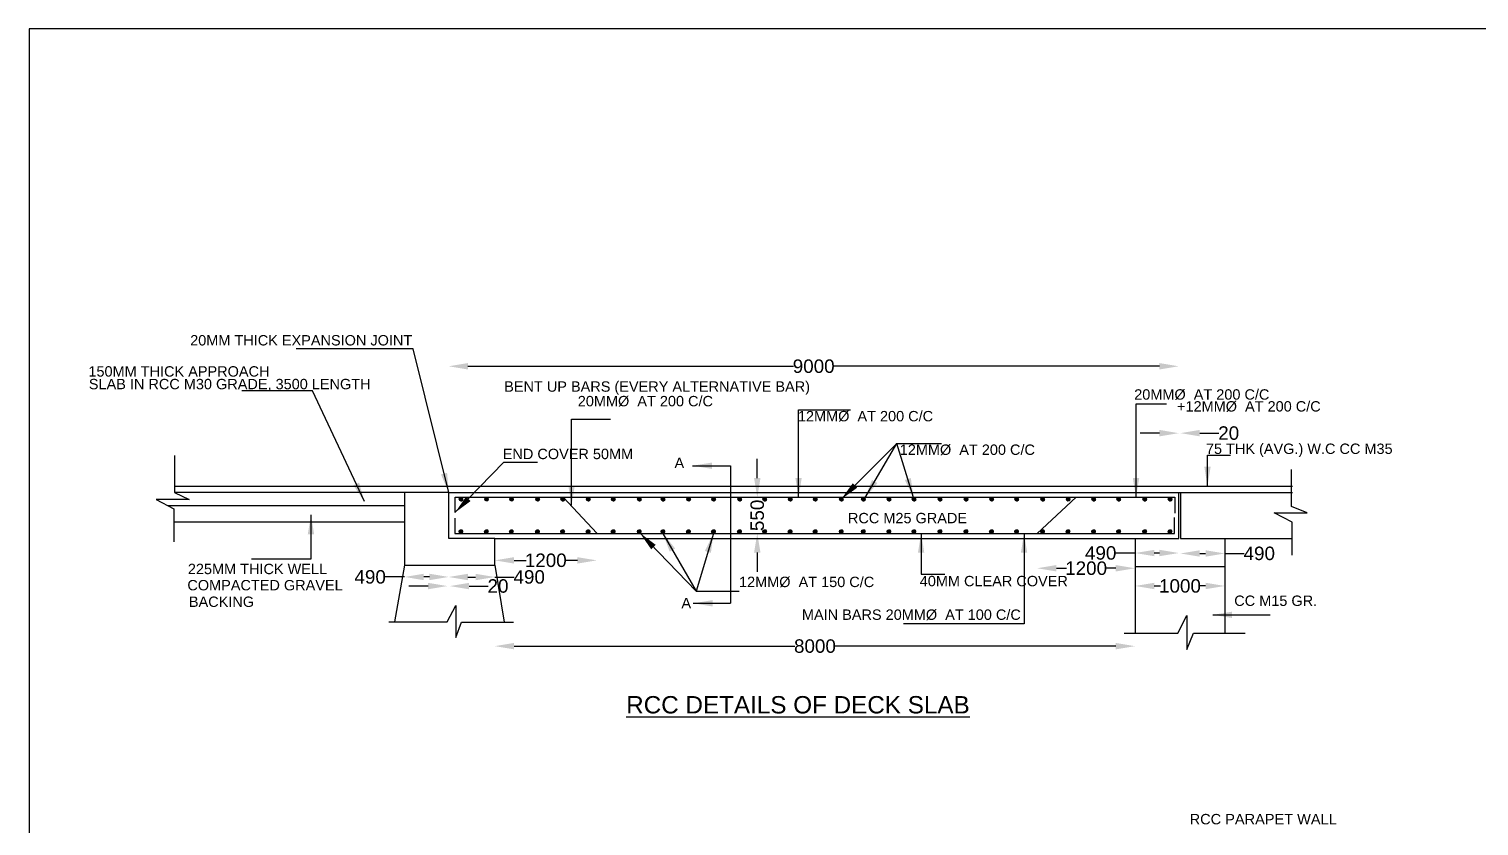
# Model space of a CAD drawing. Header units: millimetres. Extents: x 97246 to 109276, y -166310 to 12465.
# Drawn here: x 97246 to 104781, y 8323 to 12465 of the extents above; entities that cross this region are included whole.
import ezdxf

# ---------------------------------------------------------------- set-up
doc = ezdxf.new("R2010")
doc.units = ezdxf.units.MM
doc.header["$MEASUREMENT"] = 0
doc.layers.add('DRAWING', color=7, linetype='Continuous')
doc.layers.add('TEXT', color=7, linetype='Continuous')
doc.styles.get("Standard").update_dxf_attribs({"font": 'arial.ttf'})
doc.dimstyles.get("Standard").update_dxf_attribs({"dimtxt": 70, "dimasz": 100, "dimexe": 0.18, "dimexo": 0.0625, "dimgap": 0.09, "dimtad": 0, "dimdec": 0, "dimzin": 0, "dimdsep": 46, "dimtxsty": 'Standard', "dimcen": 0.09, "dimse1": 1, "dimse2": 1, "dimadec": 0, "dimazin": 0, "dimtfac": 1, "dimtdec": 0, "dimtofl": 0, "dimtmove": 0, "dimatfit": 3, "dimfxl": 1, "dimtolj": 1, "dimtzin": 0, "dimarcsym": 0})

# ---------------------------------------------------------------- blocks, each defined once
blk = doc.blocks.new('*D6')
at = {"layer": 'Defpoints', "color": 0, "transparency": 16777216}
for p in [(99197.4, 9816.4), (99426.7, 9816.4), (99197.4, 9617.4)]:
    blk.add_point(p, dxfattribs=at)
at = {"layer": 'DRAWING', "color": 0, "lineweight": -2, "transparency": 16777216}
for p, q in [((99197.4, 9617.4), (99097.4, 9617.4)), ((99326.7, 9617.4), (99297.4, 9617.4))]:
    blk.add_line(p, q, dxfattribs=at)
at = {"layer": 'DRAWING', "color": 0, "transparency": 16777216}
for points in [[(99297.4, 9634), (99297.4, 9600.7), (99197.4, 9617.4)], [(99326.7, 9634), (99326.7, 9600.7), (99426.7, 9617.4)]]:
    blk.add_solid(points, dxfattribs=at)
at = {"layer": 'DRAWING', "color": 0, "transparency": 16777216, "insert": (99018.7, 9617.4), "char_height": 70, "attachment_point": 5}
blk.add_mtext('\\A1;490', dxfattribs=at)
blk = doc.blocks.new('*D7')
at = {"layer": 'Defpoints', "color": 0, "transparency": 16777216}
for p in [(99426.7, 9816.4), (99666.4, 9816.4), (99666.4, 9617.1)]:
    blk.add_point(p, dxfattribs=at)
at = {"layer": 'DRAWING', "color": 0, "lineweight": -2, "transparency": 16777216}
for p, q in [((99526.7, 9617.1), (99566.4, 9617.1)), ((99666.4, 9617.1), (99766.4, 9617.1))]:
    blk.add_line(p, q, dxfattribs=at)
at = {"layer": 'DRAWING', "color": 0, "transparency": 16777216}
for points in [[(99526.7, 9633.8), (99526.7, 9600.4), (99426.7, 9617.1)], [(99566.4, 9633.8), (99566.4, 9600.4), (99666.4, 9617.1)]]:
    blk.add_solid(points, dxfattribs=at)
at = {"layer": 'DRAWING', "color": 0, "transparency": 16777216, "insert": (99845.1, 9617.1), "char_height": 70, "attachment_point": 5}
blk.add_mtext('\\A1;490', dxfattribs=at)
blk = doc.blocks.new('*D5')
at = {"layer": 'Defpoints', "color": 0, "transparency": 16777216}
for p in [(99420.1, 9598.4), (99432.4, 9596.5), (99432.4, 9570)]:
    blk.add_point(p, dxfattribs=at)
at = {"layer": 'DRAWING', "color": 0, "lineweight": -2, "transparency": 16777216}
for p, q in [((99320.1, 9570), (99220.1, 9570)), ((99532.4, 9570), (99632.4, 9570))]:
    blk.add_line(p, q, dxfattribs=at)
at = {"layer": 'DRAWING', "color": 0, "transparency": 16777216}
for points in [[(99320.1, 9586.7), (99320.1, 9553.4), (99420.1, 9570)], [(99532.4, 9586.7), (99532.4, 9553.4), (99432.4, 9570)]]:
    blk.add_solid(points, dxfattribs=at)
at = {"layer": 'DRAWING', "color": 0, "transparency": 16777216, "insert": (99683.1, 9570), "char_height": 70, "attachment_point": 5}
blk.add_mtext('\\A1;20', dxfattribs=at)
blk = doc.blocks.new('*D8')
at = {"layer": 'Defpoints', "color": 0, "transparency": 16777216}
for p in [(100195.8, 9844.6), (99666.4, 9679.3), (100195.8, 9703.6)]:
    blk.add_point(p, dxfattribs=at)
at = {"layer": 'DRAWING', "color": 0, "lineweight": -2, "transparency": 16777216}
for p, q in [((99766.4, 9703.6), (99829.9, 9703.6)), ((100095.8, 9703.6), (100032.3, 9703.6))]:
    blk.add_line(p, q, dxfattribs=at)
at = {"layer": 'DRAWING', "color": 0, "transparency": 16777216}
for points in [[(99766.4, 9720.2), (99766.4, 9686.9), (99666.4, 9703.6)], [(100095.8, 9720.2), (100095.8, 9686.9), (100195.8, 9703.6)]]:
    blk.add_solid(points, dxfattribs=at)
at = {"layer": 'DRAWING', "color": 0, "transparency": 16777216, "insert": (99931.1, 9703.6), "char_height": 70, "attachment_point": 5}
blk.add_mtext('\\A1;1200', dxfattribs=at)
blk = doc.blocks.new('*D9')
at = {"layer": 'Defpoints', "color": 0, "transparency": 16777216}
for p in [(101030.3, 10031.1), (101030.3, 10031.1), (101030.3, 9843.6)]:
    blk.add_point(p, dxfattribs=at)
at = {"layer": 'DRAWING', "color": 0, "lineweight": -2, "transparency": 16777216}
for p, q in [((101030.3, 10131.1), (101030.3, 10231.1)), ((101030.3, 9743.6), (101030.3, 9643.6))]:
    blk.add_line(p, q, dxfattribs=at)
at = {"layer": 'DRAWING', "color": 0, "transparency": 16777216}
for points in [[(101013.6, 10131.1), (101047, 10131.1), (101030.3, 10031.1)], [(101013.6, 9743.6), (101047, 9743.6), (101030.3, 9843.6)]]:
    blk.add_solid(points, dxfattribs=at)
at = {"layer": 'DRAWING', "color": 0, "transparency": 16777216, "insert": (101030.3, 9937.3), "char_height": 70, "attachment_point": 5, "rotation": 90}
blk.add_mtext('\\A1;550', dxfattribs=at)
blk = doc.blocks.new('*D10')
at = {"layer": 'Defpoints', "color": 0, "transparency": 16777216}
for p in [(102993.3, 9816.4), (103220.1, 9816.4), (102993.3, 9741.7)]:
    blk.add_point(p, dxfattribs=at)
at = {"layer": 'DRAWING', "color": 0, "lineweight": -2, "transparency": 16777216}
for p, q in [((102993.3, 9741.7), (102893.3, 9741.7)), ((103120.1, 9741.7), (103093.3, 9741.7))]:
    blk.add_line(p, q, dxfattribs=at)
at = {"layer": 'DRAWING', "color": 0, "transparency": 16777216}
for points in [[(103093.3, 9758.4), (103093.3, 9725.1), (102993.3, 9741.7)], [(103120.1, 9758.4), (103120.1, 9725.1), (103220.1, 9741.7)]]:
    blk.add_solid(points, dxfattribs=at)
at = {"layer": 'DRAWING', "color": 0, "transparency": 16777216, "insert": (102814.6, 9741.7), "char_height": 70, "attachment_point": 5}
blk.add_mtext('\\A1;490', dxfattribs=at)
blk = doc.blocks.new('*D11')
at = {"layer": 'Defpoints', "color": 0, "transparency": 16777216}
for p in [(103229.2, 9816.4), (103460.1, 9816.4), (103460.1, 9739.5)]:
    blk.add_point(p, dxfattribs=at)
at = {"layer": 'DRAWING', "color": 0, "lineweight": -2, "transparency": 16777216}
for p, q in [((103329.2, 9739.5), (103360.1, 9739.5)), ((103460.1, 9739.5), (103560.1, 9739.5))]:
    blk.add_line(p, q, dxfattribs=at)
at = {"layer": 'DRAWING', "color": 0, "transparency": 16777216}
for points in [[(103329.2, 9756.1), (103329.2, 9722.8), (103229.2, 9739.5)], [(103360.1, 9756.1), (103360.1, 9722.8), (103460.1, 9739.5)]]:
    blk.add_solid(points, dxfattribs=at)
at = {"layer": 'DRAWING', "color": 0, "transparency": 16777216, "insert": (103638.8, 9739.5), "char_height": 70, "attachment_point": 5}
blk.add_mtext('\\A1;490', dxfattribs=at)
blk = doc.blocks.new('*D12')
at = {"layer": 'Defpoints', "color": 0, "transparency": 16777216}
for p in [(103220.1, 10399), (103229.2, 10399), (103229.2, 10364.6)]:
    blk.add_point(p, dxfattribs=at)
at = {"layer": 'DRAWING', "color": 0, "lineweight": -2, "transparency": 16777216}
for p, q in [((103120.1, 10364.6), (103020.1, 10364.6)), ((103329.2, 10364.6), (103429.2, 10364.6))]:
    blk.add_line(p, q, dxfattribs=at)
at = {"layer": 'DRAWING', "color": 0, "transparency": 16777216}
for points in [[(103120.1, 10381.3), (103120.1, 10347.9), (103220.1, 10364.6)], [(103329.2, 10381.3), (103329.2, 10347.9), (103229.2, 10364.6)]]:
    blk.add_solid(points, dxfattribs=at)
at = {"layer": 'DRAWING', "color": 0, "transparency": 16777216, "insert": (103479.9, 10364.6), "char_height": 70, "attachment_point": 5}
blk.add_mtext('\\A1;20', dxfattribs=at)
blk = doc.blocks.new('*D13')
at = {"layer": 'Defpoints', "color": 0, "transparency": 16777216}
for p in [(102993.3, 9571), (103460.1, 9570.5), (103460.1, 9570.5)]:
    blk.add_point(p, dxfattribs=at)
at = {"layer": 'DRAWING', "color": 0, "lineweight": -2, "transparency": 16777216}
for p, q in [((103093.3, 9570.5), (103125.5, 9570.5)), ((103360.1, 9570.5), (103327.9, 9570.5))]:
    blk.add_line(p, q, dxfattribs=at)
at = {"layer": 'DRAWING', "color": 0, "transparency": 16777216}
for points in [[(103093.3, 9587.1), (103093.3, 9553.8), (102993.3, 9570.5)], [(103360.1, 9587.1), (103360.1, 9553.8), (103460.1, 9570.5)]]:
    blk.add_solid(points, dxfattribs=at)
at = {"layer": 'DRAWING', "color": 0, "transparency": 16777216, "insert": (103226.7, 9570.5), "char_height": 70, "attachment_point": 5}
blk.add_mtext('\\A1;1000', dxfattribs=at)
blk = doc.blocks.new('*D14')
at = {"layer": 'Defpoints', "color": 0, "transparency": 16777216}
for p in [(99666.4, 9679.3), (102993.3, 9364.5), (99666.4, 9257.8)]:
    blk.add_point(p, dxfattribs=at)
at = {"layer": 'DRAWING', "color": 0, "lineweight": -2, "transparency": 16777216}
for p, q in [((99766.4, 9257.8), (101225.3, 9257.8)), ((102893.3, 9257.8), (101434.4, 9257.8))]:
    blk.add_line(p, q, dxfattribs=at)
at = {"layer": 'DRAWING', "color": 0, "transparency": 16777216}
for points in [[(99766.4, 9274.5), (99766.4, 9241.2), (99666.4, 9257.8)], [(102893.3, 9274.5), (102893.3, 9241.2), (102993.3, 9257.8)]]:
    blk.add_solid(points, dxfattribs=at)
at = {"layer": 'DRAWING', "color": 0, "transparency": 16777216, "insert": (101329.9, 9257.8), "char_height": 70, "attachment_point": 5}
blk.add_mtext('\\A1;8000', dxfattribs=at)
blk = doc.blocks.new('*D15')
at = {"layer": 'Defpoints', "color": 0, "lineweight": -2, "transparency": 16777216}
for p, q in [((99526.7, 10712.1), (101218.9, 10712.1)), ((103120.1, 10712.1), (101427.9, 10712.1))]:
    blk.add_line(p, q, dxfattribs=at)
at = {"layer": 'Defpoints', "color": 0, "transparency": 16777216}
for p in [(103220.1, 10712.1), (99426.7, 10056.9), (103220.1, 10056.9)]:
    blk.add_point(p, dxfattribs=at)
for points in [[(99526.7, 10728.8), (99526.7, 10695.5), (99426.7, 10712.1)], [(103120.1, 10728.8), (103120.1, 10695.5), (103220.1, 10712.1)]]:
    blk.add_solid(points, dxfattribs=at)
at = {"layer": 'Defpoints', "color": 0, "transparency": 16777216, "insert": (101323.4, 10712.1), "char_height": 70, "attachment_point": 5}
blk.add_mtext('\\A1;9000', dxfattribs=at)
blk = doc.blocks.new('*D16')
at = {"layer": 'Defpoints', "color": 0, "transparency": 16777216}
for p in [(102484.6, 9843.6), (102993.3, 9816.4), (102993.3, 9662.5)]:
    blk.add_point(p, dxfattribs=at)
at = {"layer": 'DRAWING', "color": 0, "lineweight": -2, "transparency": 16777216}
for p, q in [((102584.6, 9662.5), (102637.8, 9662.5)), ((102893.3, 9662.5), (102840.2, 9662.5))]:
    blk.add_line(p, q, dxfattribs=at)
at = {"layer": 'DRAWING', "color": 0, "transparency": 16777216}
for points in [[(102584.6, 9679.2), (102584.6, 9645.9), (102484.6, 9662.5)], [(102893.3, 9679.2), (102893.3, 9645.9), (102993.3, 9662.5)]]:
    blk.add_solid(points, dxfattribs=at)
at = {"layer": 'DRAWING', "color": 0, "transparency": 16777216, "insert": (102739, 9662.5), "char_height": 70, "attachment_point": 5}
blk.add_mtext('\\A1;1200', dxfattribs=at)

msp = doc.modelspace()

# ---------------------------------------------------------------- hatches: boundary and pattern name
at = {"layer": 'DRAWING'}
h = msp.add_hatch(dxfattribs=at)
h.set_pattern_fill('ANSI31', color=256, scale=0.897931, style=0)
h.set_pattern_definition([(45, (51644.14405, 484.46977), (-0.07936660252, 0.07936660252), [])])
h.paths.add_polyline_path([(99499.9, 10021.7, 0.409166), (99490.7, 10031.1), (99490.4, 10031.1, 0.409166), (99481.2, 10021.7, 1)])
h = msp.add_hatch(dxfattribs=at)
h.set_pattern_fill('ANSI31', color=256, scale=0.897931, style=0)
h.set_pattern_definition([(45, (51776.85412, 484.46977), (-0.07936660252, 0.07936660252), [])])
h.paths.add_polyline_path([(99632.7, 10021.7, 0.409166), (99623.4, 10031.1), (99623.1, 10031.1, 0.409166), (99613.9, 10021.7, 1)])
h = msp.add_hatch(dxfattribs=at)
h.set_pattern_fill('ANSI31', color=256, scale=0.897931, style=0)
h.set_pattern_definition([(45, (51906.89095, 484.46977), (-0.07936660252, 0.07936660252), [])])
h.paths.add_polyline_path([(99762.7, 10021.7, 0.409166), (99753.5, 10031.1), (99753.2, 10031.1, 0.409166), (99744, 10021.7, 1)])
h = msp.add_hatch(dxfattribs=at)
h.set_pattern_fill('ANSI31', color=256, scale=0.897931, style=0)
h.set_pattern_definition([(45, (52042.20103, 484.46977), (-0.07936660252, 0.07936660252), [])])
h.paths.add_polyline_path([(99898, 10021.7, 0.409166), (99888.8, 10031.1), (99888.5, 10031.1, 0.409166), (99879.3, 10021.7, 1)])
h = msp.add_hatch(dxfattribs=at)
h.set_pattern_fill('ANSI31', color=256, scale=0.897931, style=0)
h.set_pattern_definition([(45, (52172.77302, 484.46977), (-0.07936660252, 0.07936660252), [])])
h.paths.add_polyline_path([(100028.6, 10021.7, 0.409166), (100019.4, 10031.1), (100019, 10031.1, 0.409166), (100009.8, 10021.7, 1)])
h = msp.add_hatch(dxfattribs=at)
h.set_pattern_fill('ANSI31', color=256, scale=0.897931, style=0)
h.set_pattern_definition([(45, (52305.48309, 484.46977), (-0.07936660252, 0.07936660252), [])])
h.paths.add_polyline_path([(100161.3, 10021.7, 0.409166), (100152.1, 10031.1), (100151.8, 10031.1, 0.409166), (100142.5, 10021.7, 1)])
h = msp.add_hatch(dxfattribs=at)
h.set_pattern_fill('ANSI31', color=256, scale=0.897931, style=0)
h.set_pattern_definition([(45, (52435.51992, 484.46977), (-0.07936660252, 0.07936660252), [])])
h.paths.add_polyline_path([(100291.3, 10021.7, 0.409166), (100282.1, 10031.1), (100281.8, 10031.1, 0.409166), (100272.6, 10021.7, 1)])
h = msp.add_hatch(dxfattribs=at)
h.set_pattern_fill('ANSI31', color=256, scale=0.897931, style=0)
h.set_pattern_definition([(45, (52570.83, 484.46977), (-0.07936660252, 0.07936660252), [])])
h.paths.add_polyline_path([(100426.6, 10021.7, 0.409166), (100417.4, 10031.1), (100417.1, 10031.1, 0.409166), (100407.9, 10021.7, 1)])
h = msp.add_hatch(dxfattribs=at)
h.set_pattern_fill('ANSI31', color=256, scale=0.897931, style=0)
h.set_pattern_definition([(45, (52693.9931, 484.46977), (-0.07936660252, 0.07936660252), [])])
h.paths.add_polyline_path([(100549.8, 10021.7, 0.409166), (100540.6, 10031.1), (100540.3, 10031.1, 0.409166), (100531.1, 10021.7, 1)])
h = msp.add_hatch(dxfattribs=at)
h.set_pattern_fill('ANSI31', color=256, scale=0.897931, style=0)
h.set_pattern_definition([(45, (52826.70317, 484.46977), (-0.07936660252, 0.07936660252), [])])
h.paths.add_polyline_path([(100682.5, 10021.7, 0.409166), (100673.3, 10031.1), (100673, 10031.1, 0.409166), (100663.8, 10021.7, 1)])
h = msp.add_hatch(dxfattribs=at)
h.set_pattern_fill('ANSI31', color=256, scale=0.897931, style=0)
h.set_pattern_definition([(45, (52956.74, 484.46977), (-0.07936660252, 0.07936660252), [])])
h.paths.add_polyline_path([(100812.5, 10021.7, 0.409166), (100803.3, 10031.1), (100803, 10031.1, 0.409166), (100793.8, 10021.7, 1)])
h = msp.add_hatch(dxfattribs=at)
h.set_pattern_fill('ANSI31', color=256, scale=0.897931, style=0)
h.set_pattern_definition([(45, (53092.05008, 484.46977), (-0.07936660252, 0.07936660252), [])])
h.paths.add_polyline_path([(100947.9, 10021.7, 0.409166), (100938.6, 10031.1), (100938.3, 10031.1, 0.409166), (100929.1, 10021.7, 1)])
h = msp.add_hatch(dxfattribs=at)
h.set_pattern_fill('ANSI31', color=256, scale=0.897931, style=0)
h.set_pattern_definition([(45, (53222.36432, 484.46977), (-0.07936660252, 0.07936660252), [])])
h.paths.add_polyline_path([(101078.2, 10021.7, 0.409166), (101069, 10031.1), (101068.6, 10031.1, 0.409166), (101059.4, 10021.7, 1)])
h = msp.add_hatch(dxfattribs=at)
h.set_pattern_fill('ANSI31', color=256, scale=0.897931, style=0)
h.set_pattern_definition([(45, (53355.07438, 484.46977), (-0.07936660252, 0.07936660252), [])])
h.paths.add_polyline_path([(101210.9, 10021.7, 0.409166), (101201.7, 10031.1), (101201.3, 10031.1, 0.409166), (101192.1, 10021.7, 1)])
h = msp.add_hatch(dxfattribs=at)
h.set_pattern_fill('ANSI31', color=256, scale=0.897931, style=0)
h.set_pattern_definition([(45, (53485.11121, 484.46977), (-0.07936660252, 0.07936660252), [])])
h.paths.add_polyline_path([(101340.9, 10021.7, 0.409166), (101331.7, 10031.1), (101331.4, 10031.1, 0.409166), (101322.2, 10021.7, 1)])
h = msp.add_hatch(dxfattribs=at)
h.set_pattern_fill('ANSI31', color=256, scale=0.897931, style=0)
h.set_pattern_definition([(45, (53620.42129, 484.46977), (-0.07936660252, 0.07936660252), [])])
h.paths.add_polyline_path([(101476.2, 10021.7, 0.409166), (101467, 10031.1), (101466.7, 10031.1, 0.409166), (101457.5, 10021.7, 1)])
h = msp.add_hatch(dxfattribs=at)
h.set_pattern_fill('ANSI31', color=256, scale=0.897931, style=0)
h.set_pattern_definition([(45, (53735.39075, 484.46977), (-0.07936660252, 0.07936660252), [])])
h.paths.add_polyline_path([(101591.2, 10021.7, 0.409166), (101582, 10031.1), (101581.7, 10031.1, 0.409166), (101572.5, 10021.7, 1)])
h = msp.add_hatch(dxfattribs=at)
h.set_pattern_fill('ANSI31', color=256, scale=0.897931, style=0)
h.set_pattern_definition([(45, (53868.10082, 484.46977), (-0.07936660252, 0.07936660252), [])])
h.paths.add_polyline_path([(101723.9, 10021.7, 0.409166), (101714.7, 10031.1), (101714.4, 10031.1, 0.409166), (101705.2, 10021.7, 1)])
h = msp.add_hatch(dxfattribs=at)
h.set_pattern_fill('ANSI31', color=256, scale=0.897931, style=0)
h.set_pattern_definition([(45, (53998.13765, 484.46977), (-0.07936660252, 0.07936660252), [])])
h.paths.add_polyline_path([(101853.9, 10021.7, 0.409166), (101844.7, 10031.1), (101844.4, 10031.1, 0.409166), (101835.2, 10021.7, 1)])
h = msp.add_hatch(dxfattribs=at)
h.set_pattern_fill('ANSI31', color=256, scale=0.897931, style=0)
h.set_pattern_definition([(45, (54133.44773, 484.46977), (-0.07936660252, 0.07936660252), [])])
h.paths.add_polyline_path([(101989.3, 10021.7, 0.409166), (101980, 10031.1), (101979.7, 10031.1, 0.409166), (101970.5, 10021.7, 1)])
h = msp.add_hatch(dxfattribs=at)
h.set_pattern_fill('ANSI31', color=256, scale=0.897931, style=0)
h.set_pattern_definition([(45, (54268.81642, 484.46977), (-0.07936660252, 0.07936660252), [])])
h.paths.add_polyline_path([(102124.6, 10021.7, 0.409166), (102115.4, 10031.1), (102115.1, 10031.1, 0.409166), (102105.9, 10021.7, 1)])
h = msp.add_hatch(dxfattribs=at)
h.set_pattern_fill('ANSI31', color=256, scale=0.897931, style=0)
h.set_pattern_definition([(45, (54401.52649, 484.46977), (-0.07936660252, 0.07936660252), [])])
h.paths.add_polyline_path([(102257.3, 10021.7, 0.409166), (102248.1, 10031.1), (102247.8, 10031.1, 0.409166), (102238.6, 10021.7, 1)])
h = msp.add_hatch(dxfattribs=at)
h.set_pattern_fill('ANSI31', color=256, scale=0.897931, style=0)
h.set_pattern_definition([(45, (54531.56332, 484.46977), (-0.07936660252, 0.07936660252), [])])
h.paths.add_polyline_path([(102387.4, 10021.7, 0.409166), (102378.2, 10031.1), (102377.8, 10031.1, 0.409166), (102368.6, 10021.7, 1)])
h = msp.add_hatch(dxfattribs=at)
h.set_pattern_fill('ANSI31', color=256, scale=0.897931, style=0)
h.set_pattern_definition([(45, (54666.8734, 484.46977), (-0.07936660252, 0.07936660252), [])])
h.paths.add_polyline_path([(102522.7, 10021.7, 0.409166), (102513.5, 10031.1), (102513.1, 10031.1, 0.409166), (102503.9, 10021.7, 1)])
h = msp.add_hatch(dxfattribs=at)
h.set_pattern_fill('ANSI31', color=256, scale=0.897931, style=0)
h.set_pattern_definition([(45, (54799.17978, 484.46977), (-0.07936660252, 0.07936660252), [])])
h.paths.add_polyline_path([(102655, 10021.7, 0.409166), (102645.8, 10031.1), (102645.5, 10031.1, 0.409166), (102636.2, 10021.7, 1)])
h = msp.add_hatch(dxfattribs=at)
h.set_pattern_fill('ANSI31', color=256, scale=0.897931, style=0)
h.set_pattern_definition([(45, (54931.88985, 484.46977), (-0.07936660252, 0.07936660252), [])])
h.paths.add_polyline_path([(102787.7, 10021.7, 0.409166), (102778.5, 10031.1), (102778.2, 10031.1, 0.409166), (102769, 10021.7, 1)])
h = msp.add_hatch(dxfattribs=at)
h.set_pattern_fill('ANSI31', color=256, scale=0.897931, style=0)
h.set_pattern_definition([(45, (55061.92667, 484.46977), (-0.07936660252, 0.07936660252), [])])
h.paths.add_polyline_path([(102917.7, 10021.7, 0.409166), (102908.5, 10031.1), (102908.2, 10031.1, 0.409166), (102899, 10021.7, 1)])
h = msp.add_hatch(dxfattribs=at)
h.set_pattern_fill('ANSI31', color=256, scale=0.897931, style=0)
h.set_pattern_definition([(45, (55197.23676, 484.46977), (-0.07936660252, 0.07936660252), [])])
h.paths.add_polyline_path([(103053, 10021.7, 0.409166), (103043.8, 10031.1), (103043.5, 10031.1, 0.409166), (103034.3, 10021.7, 1)])
h = msp.add_hatch(dxfattribs=at)
h.set_pattern_fill('ANSI31', color=256, scale=0.897931, style=0)
h.set_pattern_definition([(45, (55329.07267, 484.46977), (-0.07936660252, 0.07936660252), [])])
h.paths.add_polyline_path([(103184.9, 10021.7, 0.409166), (103175.7, 10031.1), (103175.3, 10031.1, 0.409166), (103166.1, 10021.7, 1)])
h = msp.add_hatch(dxfattribs=at)
h.set_pattern_fill('ANSI31', color=256, scale=0.897931, style=0)
h.set_pattern_definition([(315, (51643.36591, 19390.21047), (-0.07936660252, -0.07936660252), [])])
h.paths.add_polyline_path([(99480.4, 9853, 0.409166), (99489.6, 9843.6), (99490, 9843.6, 0.409166), (99499.2, 9853, 1)])
h = msp.add_hatch(dxfattribs=at)
h.set_pattern_fill('ANSI31', color=256, scale=0.897931, style=0)
h.set_pattern_definition([(315, (51776.07598, 19390.21047), (-0.07936660252, -0.07936660252), [])])
h.paths.add_polyline_path([(99631.9, 9853, -0.409166), (99622.7, 9843.6), (99622.3, 9843.6, -0.409166), (99613.1, 9853, -1)])
h = msp.add_hatch(dxfattribs=at)
h.set_pattern_fill('ANSI31', color=256, scale=0.897931, style=0)
h.set_pattern_definition([(315, (51906.1128, 19390.21047), (-0.07936660252, -0.07936660252), [])])
h.paths.add_polyline_path([(99761.9, 9853, -0.409166), (99752.7, 9843.6), (99752.4, 9843.6, -0.409166), (99743.2, 9853, -1)])
h = msp.add_hatch(dxfattribs=at)
h.set_pattern_fill('ANSI31', color=256, scale=0.897931, style=0)
h.set_pattern_definition([(315, (52041.42288, 19390.21047), (-0.07936660252, -0.07936660252), [])])
h.paths.add_polyline_path([(99897.2, 9853, -0.409166), (99888, 9843.6), (99887.7, 9843.6, -0.409166), (99878.5, 9853, -1)])
h = msp.add_hatch(dxfattribs=at)
h.set_pattern_fill('ANSI31', color=256, scale=0.897931, style=0)
h.set_pattern_definition([(315, (52171.99488, 19390.21047), (-0.07936660252, -0.07936660252), [])])
h.paths.add_polyline_path([(100027.8, 9853, -0.409166), (100018.6, 9843.6), (100018.3, 9843.6, -0.409166), (100009.1, 9853, -1)])
h = msp.add_hatch(dxfattribs=at)
h.set_pattern_fill('ANSI31', color=256, scale=0.897931, style=0)
h.set_pattern_definition([(315, (52304.70495, 19390.21047), (-0.07936660252, -0.07936660252), [])])
h.paths.add_polyline_path([(100160.5, 9853, -0.409166), (100151.3, 9843.6), (100151, 9843.6, -0.409166), (100141.8, 9853, -1)])
h = msp.add_hatch(dxfattribs=at)
h.set_pattern_fill('ANSI31', color=256, scale=0.897931, style=0)
h.set_pattern_definition([(315, (52434.74177, 19390.21047), (-0.07936660252, -0.07936660252), [])])
h.paths.add_polyline_path([(100290.5, 9853, -0.409166), (100281.3, 9843.6), (100281, 9843.6, -0.409166), (100271.8, 9853, -1)])
h = msp.add_hatch(dxfattribs=at)
h.set_pattern_fill('ANSI31', color=256, scale=0.897931, style=0)
h.set_pattern_definition([(315, (52570.05185, 19390.21047), (-0.07936660252, -0.07936660252), [])])
h.paths.add_polyline_path([(100425.9, 9853, -0.409166), (100416.6, 9843.6), (100416.3, 9843.6, -0.409166), (100407.1, 9853, -1)])
h = msp.add_hatch(dxfattribs=at)
h.set_pattern_fill('ANSI31', color=256, scale=0.897931, style=0)
h.set_pattern_definition([(315, (52693.21496, 19390.21047), (-0.07936660252, -0.07936660252), [])])
h.paths.add_polyline_path([(100549, 9853, -0.409166), (100539.8, 9843.6), (100539.5, 9843.6, -0.409166), (100530.3, 9853, -1)])
h = msp.add_hatch(dxfattribs=at)
h.set_pattern_fill('ANSI31', color=256, scale=0.897931, style=0)
h.set_pattern_definition([(315, (52825.92503, 19390.21047), (-0.07936660252, -0.07936660252), [])])
h.paths.add_polyline_path([(100681.7, 9853, -0.409166), (100672.5, 9843.6), (100672.2, 9843.6, -0.409166), (100663, 9853, -1)])
h = msp.add_hatch(dxfattribs=at)
h.set_pattern_fill('ANSI31', color=256, scale=0.897931, style=0)
h.set_pattern_definition([(315, (52955.96185, 19390.21047), (-0.07936660252, -0.07936660252), [])])
h.paths.add_polyline_path([(100811.8, 9853, -0.409166), (100802.6, 9843.6), (100802.2, 9843.6, -0.409166), (100793, 9853, -1)])
h = msp.add_hatch(dxfattribs=at)
h.set_pattern_fill('ANSI31', color=256, scale=0.897931, style=0)
h.set_pattern_definition([(315, (53091.27194, 19390.21047), (-0.07936660252, -0.07936660252), [])])
h.paths.add_polyline_path([(100947.1, 9853, -0.409166), (100937.9, 9843.6), (100937.5, 9843.6, -0.409166), (100928.3, 9853, -1)])
h = msp.add_hatch(dxfattribs=at)
h.set_pattern_fill('ANSI31', color=256, scale=0.897931, style=0)
h.set_pattern_definition([(315, (53221.58617, 19390.21047), (-0.07936660252, -0.07936660252), [])])
h.paths.add_polyline_path([(101077.4, 9853, -0.409166), (101068.2, 9843.6), (101067.9, 9843.6, -0.409166), (101058.6, 9853, -1)])
h = msp.add_hatch(dxfattribs=at)
h.set_pattern_fill('ANSI31', color=256, scale=0.897931, style=0)
h.set_pattern_definition([(315, (53354.29624, 19390.21047), (-0.07936660252, -0.07936660252), [])])
h.paths.add_polyline_path([(101210.1, 9853, -0.409166), (101200.9, 9843.6), (101200.6, 9843.6, -0.409166), (101191.4, 9853, -1)])
h = msp.add_hatch(dxfattribs=at)
h.set_pattern_fill('ANSI31', color=256, scale=0.897931, style=0)
h.set_pattern_definition([(315, (53484.33307, 19390.21047), (-0.07936660252, -0.07936660252), [])])
h.paths.add_polyline_path([(101340.1, 9853, -0.409166), (101330.9, 9843.6), (101330.6, 9843.6, -0.409166), (101321.4, 9853, -1)])
h = msp.add_hatch(dxfattribs=at)
h.set_pattern_fill('ANSI31', color=256, scale=0.897931, style=0)
h.set_pattern_definition([(315, (53619.64315, 19390.21047), (-0.07936660252, -0.07936660252), [])])
h.paths.add_polyline_path([(101475.4, 9853, -0.409166), (101466.2, 9843.6), (101465.9, 9843.6, -0.409166), (101456.7, 9853, -1)])
h = msp.add_hatch(dxfattribs=at)
h.set_pattern_fill('ANSI31', color=256, scale=0.897931, style=0)
h.set_pattern_definition([(315, (53734.61261, 19390.21047), (-0.07936660252, -0.07936660252), [])])
h.paths.add_polyline_path([(101590.4, 9853, -0.409166), (101581.2, 9843.6), (101580.9, 9843.6, -0.409166), (101571.7, 9853, -1)])
h = msp.add_hatch(dxfattribs=at)
h.set_pattern_fill('ANSI31', color=256, scale=0.897931, style=0)
h.set_pattern_definition([(315, (53867.32268, 19390.21047), (-0.07936660252, -0.07936660252), [])])
h.paths.add_polyline_path([(101723.1, 9853, -0.409166), (101713.9, 9843.6), (101713.6, 9843.6, -0.409166), (101704.4, 9853, -1)])
h = msp.add_hatch(dxfattribs=at)
h.set_pattern_fill('ANSI31', color=256, scale=0.897931, style=0)
h.set_pattern_definition([(315, (53997.3595, 19390.21047), (-0.07936660252, -0.07936660252), [])])
h.paths.add_polyline_path([(101853.2, 9853, -0.409166), (101844, 9843.6), (101843.6, 9843.6, -0.409166), (101834.4, 9853, -1)])
h = msp.add_hatch(dxfattribs=at)
h.set_pattern_fill('ANSI31', color=256, scale=0.897931, style=0)
h.set_pattern_definition([(315, (54132.66958, 19390.21047), (-0.07936660252, -0.07936660252), [])])
h.paths.add_polyline_path([(101988.5, 9853, -0.409166), (101979.3, 9843.6), (101978.9, 9843.6, -0.409166), (101969.7, 9853, -1)])
h = msp.add_hatch(dxfattribs=at)
h.set_pattern_fill('ANSI31', color=256, scale=0.897931, style=0)
h.set_pattern_definition([(315, (54268.03828, 19390.21047), (-0.07936660252, -0.07936660252), [])])
h.paths.add_polyline_path([(102123.8, 9853, -0.409166), (102114.6, 9843.6), (102114.3, 9843.6, -0.409166), (102105.1, 9853, -1)])
h = msp.add_hatch(dxfattribs=at)
h.set_pattern_fill('ANSI31', color=256, scale=0.897931, style=0)
h.set_pattern_definition([(315, (54400.74835, 19390.21047), (-0.07936660252, -0.07936660252), [])])
h.paths.add_polyline_path([(102256.6, 9853, -0.409166), (102247.3, 9843.6), (102247, 9843.6, -0.409166), (102237.8, 9853, -1)])
h = msp.add_hatch(dxfattribs=at)
h.set_pattern_fill('ANSI31', color=256, scale=0.897931, style=0)
h.set_pattern_definition([(315, (54530.78517, 19390.21047), (-0.07936660252, -0.07936660252), [])])
h.paths.add_polyline_path([(102386.6, 9853, -0.409166), (102377.4, 9843.6), (102377.1, 9843.6, -0.409166), (102367.8, 9853, -1)])
h = msp.add_hatch(dxfattribs=at)
h.set_pattern_fill('ANSI31', color=256, scale=0.897931, style=0)
h.set_pattern_definition([(315, (54666.09525, 19390.21047), (-0.07936660252, -0.07936660252), [])])
h.paths.add_polyline_path([(102521.9, 9853, -0.409166), (102512.7, 9843.6), (102512.4, 9843.6, -0.409166), (102503.2, 9853, -1)])
h = msp.add_hatch(dxfattribs=at)
h.set_pattern_fill('ANSI31', color=256, scale=0.897931, style=0)
h.set_pattern_definition([(315, (54798.40164, 19390.21047), (-0.07936660252, -0.07936660252), [])])
h.paths.add_polyline_path([(102654.2, 9853, -0.409166), (102645, 9843.6), (102644.7, 9843.6, -0.409166), (102635.5, 9853, -1)])
h = msp.add_hatch(dxfattribs=at)
h.set_pattern_fill('ANSI31', color=256, scale=0.897931, style=0)
h.set_pattern_definition([(315, (54931.1117, 19390.21047), (-0.07936660252, -0.07936660252), [])])
h.paths.add_polyline_path([(102786.9, 9853, -0.409166), (102777.7, 9843.6), (102777.4, 9843.6, -0.409166), (102768.2, 9853, -1)])
h = msp.add_hatch(dxfattribs=at)
h.set_pattern_fill('ANSI31', color=256, scale=0.897931, style=0)
h.set_pattern_definition([(315, (55061.14853, 19390.21047), (-0.07936660252, -0.07936660252), [])])
h.paths.add_polyline_path([(102917, 9853, -0.409166), (102907.7, 9843.6), (102907.4, 9843.6, -0.409166), (102898.2, 9853, -1)])
h = msp.add_hatch(dxfattribs=at)
h.set_pattern_fill('ANSI31', color=256, scale=0.897931, style=0)
h.set_pattern_definition([(315, (55196.45861, 19390.21047), (-0.07936660252, -0.07936660252), [])])
h.paths.add_polyline_path([(103052.3, 9853, -0.409166), (103043.1, 9843.6), (103042.7, 9843.6, -0.409166), (103033.5, 9853, -1)])
h = msp.add_hatch(dxfattribs=at)
h.set_pattern_fill('ANSI31', color=256, scale=0.897931, style=0)
h.set_pattern_definition([(315, (55328.29453, 19390.21047), (-0.07936660252, -0.07936660252), [])])
h.paths.add_polyline_path([(103184.1, 9853, -0.409166), (103174.9, 9843.6), (103174.6, 9843.6, -0.409166), (103165.4, 9853, -1)])

# ---------------------------------------------------------------- linework, layer by layer
msp.add_lwpolyline([(109274.8, 12464.6), (97246, 12464.6), (97246, 3049.7), (109274.8, 3049.7)], close=True, dxfattribs=at)
for points in [[(98001.6, 10248.8), (98002.5, 10056.9), (98078.6, 10020.1), (97906, 10020.1), (97999.2, 9971.6), (97999.2, 9800.5)], [(103809.9, 9730.7), (103809.9, 9901.3), (103716.6, 9949.9), (103887.3, 9949.9), (103806.7, 9984.2), (103806.7, 10175.1)], [(98002.4, 10089.7), (103811.4, 10089.7)], [(99197.4, 10056.9), (99197.4, 9679.3), (99666.4, 9679.3), (99666.4, 9816.4), (99426.7, 9816.4), (99426.7, 10056.9), (99197.4, 10056.9), (98002.5, 10056.9)], [(99426.7, 10056.9), (103811.4, 10056.9)], [(99460.2, 9951.5), (99460.2, 10031.1), (103199.7, 10031.1), (103199.7, 9948.7)], [(99666.4, 9816.4), (103220.1, 9816.4), (103220.1, 10056.9)], [(100024.1, 10030.6), (100195.8, 9844.6)], [(102687.9, 10031.1), (102484.6, 9843.6)], [(103229.2, 10056.9), (103229.2, 9816.4), (103806.7, 9816.4)], [(99197.4, 9987.7), (97968.2, 9987.7)], [(99197.4, 9902.5), (97999.2, 9902.5)], [(99459.4, 9923.1), (99459.4, 9843.6), (103198.9, 9843.6), (103198.9, 9926)], [(102993.3, 9816.4), (102993.3, 9325.6)], [(103460.1, 9816.4), (103460.1, 9324.5)], [(99197.4, 9679.3), (99144.9, 9384.9)], [(99666.4, 9679.3), (99714.5, 9382.3)], [(102993.3, 9671.8), (103460.1, 9671.8)], [(99115.1, 9384.9), (99418.2, 9384.9), (99463.7, 9469.6), (99463.7, 9303), (99493.1, 9382.3), (99763.1, 9382.3)], [(102936.4, 9325.6), (103215.9, 9325.6), (103262.5, 9417.5), (103262.5, 9240.5), (103297.7, 9324.5), (103565.8, 9324.5)]]:
    msp.add_lwpolyline(points, dxfattribs=at)
for centre in [(99490.6, 10021.7), (99623.3, 10021.7), (99753.3, 10021.7), (99888.6, 10021.7), (100019.2, 10021.7), (100151.9, 10021.7), (100282, 10021.7), (100417.3, 10021.7), (100540.4, 10021.7), (100673.1, 10021.7), (100803.2, 10021.7), (100938.5, 10021.7), (101068.8, 10021.7), (101201.5, 10021.7), (101331.5, 10021.7), (101466.9, 10021.7), (101581.8, 10021.7), (101714.5, 10021.7), (101844.6, 10021.7), (101979.9, 10021.7), (102115.2, 10021.7), (102248, 10021.7), (102378, 10021.7), (102513.3, 10021.7), (102645.6, 10021.7), (102778.3, 10021.7), (102908.4, 10021.7), (103043.7, 10021.7), (103175.5, 10021.7), (99489.8, 9853), (99622.5, 9853), (99752.5, 9853), (99887.9, 9853), (100018.4, 9853), (100151.1, 9853), (100281.2, 9853), (100416.5, 9853), (100539.6, 9853), (100672.4, 9853), (100802.4, 9853), (100937.7, 9853), (101068, 9853), (101200.7, 9853), (101330.8, 9853), (101466.1, 9853), (101581, 9853), (101713.8, 9853), (101843.8, 9853), (101979.1, 9853), (102114.5, 9853), (102247.2, 9853), (102377.2, 9853), (102512.5, 9853), (102644.8, 9853), (102777.5, 9853), (102907.6, 9853), (103042.9, 9853), (103174.7, 9853)]:
    msp.add_circle(centre, 9.37, dxfattribs=at)

# ---------------------------------------------------------------- texts
at = {"layer": 'TEXT'}
for s, height, p in [('20MM THICK EXPANSION JOINT', 53.876, (98083.4, 10820.2)), ('150MM THICK APPROACH', 53.876, (97554.7, 10658.5)), ('SLAB IN RCC M30 GRADE, 3500 LENGTH', 53.876, (97557, 10592.7)), ('BENT UP BARS (EVERY ALTERNATIVE BAR)', 53.876, (99715.2, 10579.9)), ('20MMØ  AT 200 C/C ', 53.876, (100097.6, 10504.1)), ('20MMØ  AT 200 C/C ', 53.876, (102988.9, 10538.7)), ('12MMØ  AT 200 C/C ', 53.876, (101241.5, 10426)), ('+12MMØ  AT 200 C/C ', 53.876, (103211.5, 10476.9)), ('END COVER 50MM', 53.876, (99707.8, 10229.5)), ('12MMØ  AT 200 C/C ', 53.876, (101770.6, 10251.7)), ('75 THK (AVG.) W.C CC M35', 53.876, (103361.6, 10256.6)), ('A', 53.9, (100600.2, 10183.2)), ('RCC M25 GRADE', 53.876, (101501.4, 9896.4)), ('225MM THICK WELL ', 53.876, (98071.3, 9631.9)), ('COMPACTED GRAVEL ', 53.876, (98068.9, 9547.7)), ('12MMØ  AT 150 C/C ', 53.876, (100935.5, 9564.7)), ('40MM CLEAR COVER', 53.876, (101874.6, 9569)), ('BACKING', 53.88, (98076.9, 9461.6)), ('A', 53.9, (100636.1, 9454.9)), ('CC M15 GR.', 53.88, (103508.8, 9466.9)), ('MAIN BARS 20MMØ  AT 100 C/C ', 53.876, (101262.4, 9394.5)), ('%%URCC DETAILS OF DECK SLAB', 90.187, (100349.1, 8908.2)), ('RCC PARAPET WALL', 54.112, (103277, 8331.9))]:
    msp.add_text(s, height=height, dxfattribs=at).set_placement(p)

# ---------------------------------------------------------------- dimensions: what is measured, and where the dimension line sits
at = {"layer": 'Defpoints'}
dim = msp.add_linear_dim(base=(103220.1, 10712.1), p1=(99426.7, 10056.9), p2=(103220.1, 10056.9), text='9000', dimstyle='Standard', override={"dimfxl": 2000}, dxfattribs=at)
dim.commit()
dim.dimension.update_dxf_attribs({"geometry": '*D15', "text_midpoint": (101323.4, 10712.1)})
at = {"layer": 'DRAWING'}
for base, p1, p2, text, picture, middle in [((103229.2, 10364.6), (103220.1, 10399), (103229.2, 10399), '20', '*D12', (103479.9, 10364.6)), ((99197.4, 9617.4), (99426.7, 9816.4), (99197.4, 9816.4), '490', '*D6', (99018.7, 9617.4)), ((99666.4, 9617.1), (99426.7, 9816.4), (99666.4, 9816.4), '490', '*D7', (99845.1, 9617.1)), ((100195.8, 9703.6), (99666.4, 9679.3), (100195.8, 9844.6), '1200', '*D8', (99931.1, 9703.6)), ((102993.3, 9662.5), (102484.6, 9843.6), (102993.3, 9816.4), '1200', '*D16', (102739, 9662.5)), ((102993.3, 9741.7), (103220.1, 9816.4), (102993.3, 9816.4), '490', '*D10', (102814.6, 9741.7)), ((103460.1, 9739.5), (103229.2, 9816.4), (103460.1, 9816.4), '490', '*D11', (103638.8, 9739.5)), ((99666.4, 9257.8), (102993.3, 9364.5), (99666.4, 9679.3), '8000', '*D14', (101329.9, 9257.8)), ((99432.4, 9570), (99420.1, 9598.4), (99432.4, 9596.5), '20', '*D5', (99683.1, 9570)), ((103460.1, 9570.5), (102993.3, 9571), (103460.1, 9570.5), '1000', '*D13', (103226.7, 9570.5))]:
    dim = msp.add_linear_dim(base=base, p1=p1, p2=p2, text=text, dimstyle='Standard', override={"dimfxl": 2000}, dxfattribs=at)
    dim.commit()
    dim.dimension.update_dxf_attribs({"geometry": picture, "text_midpoint": middle})
dim = msp.add_linear_dim(base=(101030.3, 10031.1), p1=(101030.3, 9843.6), p2=(101030.3, 10031.1), angle=90, text='550', dimstyle='Standard', override={"dimfxl": 2000}, dxfattribs=at)
dim.commit()
dim.dimension.update_dxf_attribs({"geometry": '*D9', "text_midpoint": (101030.3, 9937.3)})

# ---------------------------------------------------------------- leaders
for points in [[(99426.7, 10056.9), (99241.7, 10802.5), (98634.8, 10802.5)], [(98988.8, 10009.8), (98718.7, 10584.2), (98352.1, 10584.2)], [(101244.8, 10031.1), (101244.8, 10485.7), (101515.2, 10485.7)], [(102998.4, 10031.1), (102998.4, 10517.6), (103156.1, 10517.6)], [(101466.9, 10021.7), (101756.3, 10310.4), (101987.5, 10310.4)], [(101589.5, 10027.1), (101756.3, 10310.4)], [(101841.8, 10030.7), (101756.3, 10310.4)], [(103369.6, 10089.7), (103369.6, 10250.1), (103489, 10250.1)], [(99459.4, 9951.5), (99713.4, 10213.4), (99887.4, 10213.4)], [(100694.3, 10195.3), (100890.4, 10195.3), (100890.4, 9480.4)], [(98711.2, 9939.7), (98711.2, 9709.4), (98401.5, 9709.4)], [(100421.2, 9844.9), (100712.1, 9542.8), (100936.9, 9542.8)], [(100539.8, 9843.6), (100712.1, 9542.8)], [(100802.6, 9843.6), (100712.1, 9542.8)], [(102416.5, 9843.6), (102416.5, 9373.9), (101790.8, 9373.9)], [(101881.7, 9843.6), (101881.7, 9632), (102005.6, 9632)], [(100698, 9480.4), (100890.4, 9480.4)], [(103397.2, 9420.5), (103694.8, 9420.5)]]:
    msp.add_leader(points, dimstyle='Standard', override={"dimgap": 0.09, "dimtad": 0}, dxfattribs=at)
at = {"layer": 'TEXT'}
msp.add_leader([(100065.2, 9990.4), (100065.2, 10436.4), (100267.8, 10436.4)], dimstyle='Standard', override={"dimgap": 0.09, "dimtad": 0}, dxfattribs=at)

doc.saveas('drawing.dxf')
